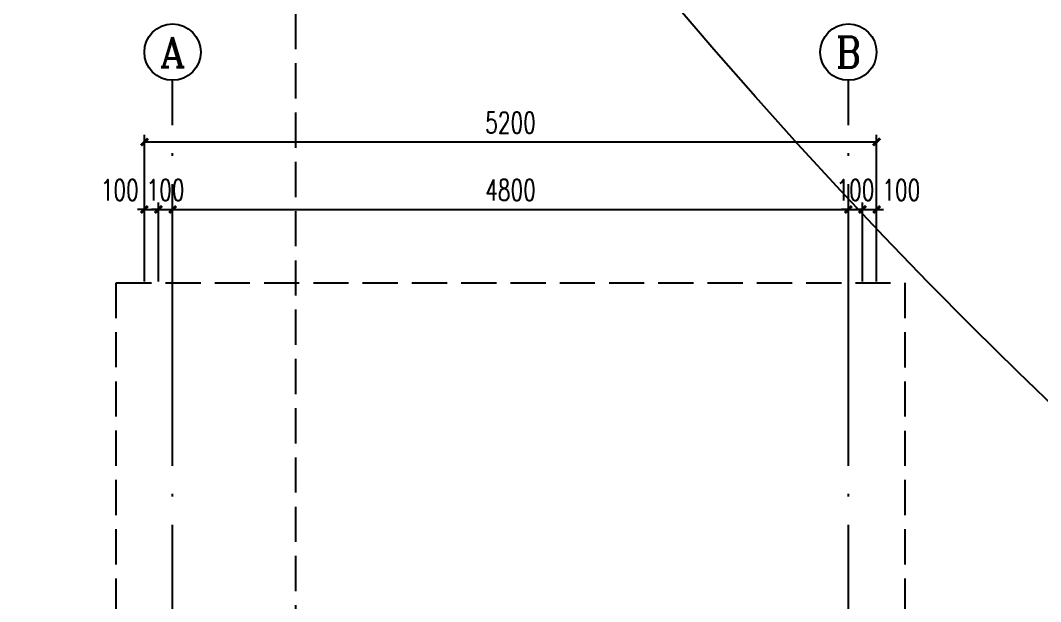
# Model space of a CAD drawing. Extents: x -821772 to -21949, y 506164 to 1049594.
# Drawn here: x -113535 to -106289, y 721056 to 725185 of the extents above; entities that cross this region are included whole.
import ezdxf
from ezdxf.enums import TextEntityAlignment as Align
from ezdxf.xclip import XClip

# ---------------------------------------------------------------- set-up
doc = ezdxf.new("R2010")
doc.units = 0
doc.header["$LTSCALE"] = 1000
doc.header["$MEASUREMENT"] = 0
doc.header["$XCLIPFRAME"] = 2
doc.linetypes.add('10平面20250807_t3$0$DASH', pattern=[0.35, 0.25, -0.1])
doc.linetypes.add('10平面20250807_t3$0$DOTE', pattern=[2.42, 2, -0.2, 0.02, -0.2])
doc.layers.get('Defpoints').update_dxf_attribs({"color": 210})
for name, color, linetype in [('10平面20250807_t3$0$A-AXIS-D', 8, 'Continuous'), ('10平面20250807_t3$0$A-AXIS-DOTE', 8, '10平面20250807_t3$0$DOTE'), ('10平面20250807_t3$0$A-AXIS-SYMB', 8, 'Continuous'), ('10平面20250807_t3$0$A-LIN-V', 8, 'Continuous'), ('10平面20250807_t3$0$AS-WALL', 8, 'Continuous'), ('10平面20250807_t3$0$PUB_TEXT', 8, 'Continuous')]:
    doc.layers.add(name, color=color, linetype=linetype)
doc.styles.add('10平面20250807_t3$0$_TCH_AXIS', font='COMPLEX', dxfattribs={"bigfont": 'GBCBIG'})
doc.styles.add('10平面20250807_t3$0$_TCH_DIM_T3', font='SIMPLEX', dxfattribs={"width": 0.705882, "bigfont": 'GBCBIG'})
doc.dimstyles.new('10平面20250807_t3$0$_TCH_ARCH&&50', dxfattribs={"dimtxt": 148.75, "dimasz": 50, "dimexe": 50, "dimexo": 50, "dimgap": 63.125, "dimtad": 1, "dimdec": 0, "dimzin": 0, "dimdsep": 46, "dimtxsty": '10平面20250807_t3$0$_TCH_DIM_T3', "dimblk": '10平面20250807_t3$0$_ArchTick', "dimcen": 0.09, "dimclrt": 7, "dimazin": 2, "dimtfac": 1, "dimtdec": 0, "dimtix": 1, "dimtmove": 2, "dimatfit": 3, "dimfxl": 0, "dimtolj": 1, "dimtzin": 0, "dimarcsym": 0})

# ---------------------------------------------------------------- blocks, each defined once
blk = doc.blocks.new('10平面20250807_t3$0$_ArchTick')
at = {"color": 0, "linetype": 'ByBlock', "const_width": 0.4}
blk.add_lwpolyline([(-0.5, -0.5), (0.5, 0.5)], dxfattribs=at)
blk = doc.blocks.new('*D10097')
at = {"layer": '10平面20250807_t3$0$A-AXIS-D', "color": 0, "lineweight": -2}
for p, q in [((113182.2, -81489.7), (113182.2, -80928.6)), ((113282.2, -81489.7), (113282.2, -80928.6)), ((113182.2, -80978.6), (113132.2, -80978.6)), ((113182.2, -80978.6), (113282.2, -80978.6)), ((113282.2, -80978.6), (113332.2, -80978.6))]:
    blk.add_line(p, q, dxfattribs=at)
at = {"layer": 'Defpoints', "color": 0}
for p in [(113282.2, -80978.6), (113182.2, -81539.7), (113282.2, -81539.7)]:
    blk.add_point(p, dxfattribs=at)
at = {"layer": '10平面20250807_t3$0$A-AXIS-D', "color": 0, "lineweight": -2, "xscale": 50, "yscale": 50, "zscale": 50}
blk.add_blockref('10平面20250807_t3$0$_ArchTick', (113182.2, -80978.6), dxfattribs=at)
at = {"layer": '10平面20250807_t3$0$A-AXIS-D', "color": 0, "lineweight": -2, "xscale": 50, "yscale": 50, "zscale": 50, "rotation": 180}
blk.add_blockref('10平面20250807_t3$0$_ArchTick', (113282.2, -80978.6), dxfattribs=at)
at = {"layer": '10平面20250807_t3$0$A-AXIS-D', "color": 7, "insert": (113457.2, -80841.1), "char_height": 148.75, "attachment_point": 5, "style": '10平面20250807_t3$0$_TCH_DIM_T3'}
blk.add_mtext('\\A1;100', dxfattribs=at)
blk = doc.blocks.new('*D10098')
at = {"layer": '10平面20250807_t3$0$A-AXIS-D', "color": 0, "lineweight": -2}
for p, q in [((113082.2, -81489.7), (113082.2, -80928.6)), ((113182.2, -81489.7), (113182.2, -80928.6)), ((113082.2, -80978.6), (113032.2, -80978.6)), ((113082.2, -80978.6), (113182.2, -80978.6)), ((113182.2, -80978.6), (113232.2, -80978.6))]:
    blk.add_line(p, q, dxfattribs=at)
at = {"layer": 'Defpoints', "color": 0}
for p in [(113182.2, -80978.6), (113082.2, -81539.7), (113182.2, -81539.7)]:
    blk.add_point(p, dxfattribs=at)
at = {"layer": '10平面20250807_t3$0$A-AXIS-D', "color": 0, "lineweight": -2, "xscale": 50, "yscale": 50, "zscale": 50}
blk.add_blockref('10平面20250807_t3$0$_ArchTick', (113082.2, -80978.6), dxfattribs=at)
at = {"layer": '10平面20250807_t3$0$A-AXIS-D', "color": 0, "lineweight": -2, "xscale": 50, "yscale": 50, "zscale": 50, "rotation": 180}
blk.add_blockref('10平面20250807_t3$0$_ArchTick', (113182.2, -80978.6), dxfattribs=at)
at = {"layer": '10平面20250807_t3$0$A-AXIS-D', "color": 7, "insert": (113132.2, -80841.1), "char_height": 148.75, "attachment_point": 5, "style": '10平面20250807_t3$0$_TCH_DIM_T3'}
blk.add_mtext('\\A1;100', dxfattribs=at)
blk = doc.blocks.new('*D10099')
at = {"layer": '10平面20250807_t3$0$A-AXIS-D', "color": 0, "lineweight": -2}
for p, q in [((108282.2, -81489.7), (108282.2, -80928.6)), ((113082.2, -81489.7), (113082.2, -80928.6)), ((108282.2, -80978.6), (113082.2, -80978.6))]:
    blk.add_line(p, q, dxfattribs=at)
at = {"layer": 'Defpoints', "color": 0}
for p in [(113082.2, -80978.6), (108282.2, -81539.7), (113082.2, -81539.7)]:
    blk.add_point(p, dxfattribs=at)
at = {"layer": '10平面20250807_t3$0$A-AXIS-D', "color": 0, "lineweight": -2, "xscale": 50, "yscale": 50, "zscale": 50, "rotation": 180}
blk.add_blockref('10平面20250807_t3$0$_ArchTick', (108282.2, -80978.6), dxfattribs=at)
at = {"layer": '10平面20250807_t3$0$A-AXIS-D', "color": 0, "lineweight": -2, "xscale": 50, "yscale": 50, "zscale": 50}
blk.add_blockref('10平面20250807_t3$0$_ArchTick', (113082.2, -80978.6), dxfattribs=at)
at = {"layer": '10平面20250807_t3$0$A-AXIS-D', "color": 7, "insert": (110682.2, -80841.1), "char_height": 148.75, "attachment_point": 5, "style": '10平面20250807_t3$0$_TCH_DIM_T3'}
blk.add_mtext('\\A1;4800', dxfattribs=at)
blk = doc.blocks.new('*D10100')
at = {"layer": '10平面20250807_t3$0$A-AXIS-D', "color": 0, "lineweight": -2}
for p, q in [((108182.2, -81489.7), (108182.2, -80928.6)), ((108282.2, -81489.7), (108282.2, -80928.6)), ((108182.2, -80978.6), (108132.2, -80978.6)), ((108182.2, -80978.6), (108282.2, -80978.6)), ((108282.2, -80978.6), (108332.2, -80978.6))]:
    blk.add_line(p, q, dxfattribs=at)
at = {"layer": 'Defpoints', "color": 0}
for p in [(108282.2, -80978.6), (108182.2, -81539.7), (108282.2, -81539.7)]:
    blk.add_point(p, dxfattribs=at)
at = {"layer": '10平面20250807_t3$0$A-AXIS-D', "color": 0, "lineweight": -2, "xscale": 50, "yscale": 50, "zscale": 50}
blk.add_blockref('10平面20250807_t3$0$_ArchTick', (108182.2, -80978.6), dxfattribs=at)
at = {"layer": '10平面20250807_t3$0$A-AXIS-D', "color": 0, "lineweight": -2, "xscale": 50, "yscale": 50, "zscale": 50, "rotation": 180}
blk.add_blockref('10平面20250807_t3$0$_ArchTick', (108282.2, -80978.6), dxfattribs=at)
at = {"layer": '10平面20250807_t3$0$A-AXIS-D', "color": 7, "insert": (108232.2, -80841.1), "char_height": 148.75, "attachment_point": 5, "style": '10平面20250807_t3$0$_TCH_DIM_T3'}
blk.add_mtext('\\A1;100', dxfattribs=at)
blk = doc.blocks.new('*D10101')
at = {"layer": '10平面20250807_t3$0$A-AXIS-D', "color": 0, "lineweight": -2}
for p, q in [((108082.5, -81489.7), (108082.5, -80928.6)), ((108182.2, -81489.7), (108182.2, -80928.6)), ((108082.5, -80978.6), (108032.5, -80978.6)), ((108082.5, -80978.6), (108182.2, -80978.6)), ((108182.2, -80978.6), (108232.2, -80978.6))]:
    blk.add_line(p, q, dxfattribs=at)
at = {"layer": 'Defpoints', "color": 0}
for p in [(108182.2, -80978.6), (108082.5, -81539.7), (108182.2, -81539.7)]:
    blk.add_point(p, dxfattribs=at)
at = {"layer": '10平面20250807_t3$0$A-AXIS-D', "color": 0, "lineweight": -2, "xscale": 50, "yscale": 50, "zscale": 50}
blk.add_blockref('10平面20250807_t3$0$_ArchTick', (108082.5, -80978.6), dxfattribs=at)
at = {"layer": '10平面20250807_t3$0$A-AXIS-D', "color": 0, "lineweight": -2, "xscale": 50, "yscale": 50, "zscale": 50, "rotation": 180}
blk.add_blockref('10平面20250807_t3$0$_ArchTick', (108182.2, -80978.6), dxfattribs=at)
at = {"layer": '10平面20250807_t3$0$A-AXIS-D', "color": 7, "insert": (107907.5, -80841.1), "char_height": 148.75, "attachment_point": 5, "style": '10平面20250807_t3$0$_TCH_DIM_T3'}
blk.add_mtext('\\A1;100', dxfattribs=at)
blk = doc.blocks.new('*D10102')
at = {"layer": '10平面20250807_t3$0$A-AXIS-D', "color": 0, "lineweight": -2}
for p, q in [((108082.5, -81489.7), (108082.5, -80448.6)), ((113282.2, -81489.7), (113282.2, -80448.6)), ((108082.5, -80498.6), (113282.2, -80498.6))]:
    blk.add_line(p, q, dxfattribs=at)
at = {"layer": 'Defpoints', "color": 0}
for p in [(113282.2, -80498.6), (108082.5, -81539.7), (113282.2, -81539.7)]:
    blk.add_point(p, dxfattribs=at)
at = {"layer": '10平面20250807_t3$0$A-AXIS-D', "color": 0, "lineweight": -2, "xscale": 50, "yscale": 50, "zscale": 50, "rotation": 180}
blk.add_blockref('10平面20250807_t3$0$_ArchTick', (108082.5, -80498.6), dxfattribs=at)
at = {"layer": '10平面20250807_t3$0$A-AXIS-D', "color": 0, "lineweight": -2, "xscale": 50, "yscale": 50, "zscale": 50}
blk.add_blockref('10平面20250807_t3$0$_ArchTick', (113282.2, -80498.6), dxfattribs=at)
at = {"layer": '10平面20250807_t3$0$A-AXIS-D', "color": 7, "insert": (110682.4, -80361.1), "char_height": 148.75, "attachment_point": 5, "style": '10平面20250807_t3$0$_TCH_DIM_T3'}
blk.add_mtext('\\A1;5200', dxfattribs=at)
blk = doc.blocks.new('10平面20250807_t3$0$42342343')
at = {"layer": '10平面20250807_t3$0$A-AXIS-SYMB', "linetype": '10平面20250807_t3$0$DASH'}
blk.add_line((-111580, 623480), (-111580, 605820), dxfattribs=at)
at = {"layer": '10平面20250807_t3$0$AS-WALL', "linetype": '10平面20250807_t3$0$DASH'}
blk.add_lwpolyline([(-112854.2, 607320.3), (-112854.2, 621570), (-107254.2, 621570), (-107254.2, 607320.3)], close=True, dxfattribs=at)
blk = doc.blocks.new('10平面20250807_t3$0$dote')
at = {"layer": '10平面20250807_t3$0$A-AXIS-D'}
for centre in [(108282.2, -79860.8), (113082.2, -79860.8)]:
    blk.add_circle(centre, 200, dxfattribs=at)
at = {"layer": '10平面20250807_t3$0$A-AXIS-DOTE'}
for p, q in [((108282.2, -97318.5), (108282.2, -80060.8)), ((113082.2, -97318.5), (113082.2, -80060.8))]:
    blk.add_line(p, q, dxfattribs=at)
at = {"layer": '10平面20250807_t3$0$PUB_TEXT', "style": '10平面20250807_t3$0$_TCH_AXIS'}
for s, height, p, p2 in [('A', 212.6, (108191.1, -79967.1), (108373.3, -79967.1)), ('B', 217.6, (112994.1, -79969.6), (113170.3, -79969.6))]:
    blk.add_text(s, height=height, dxfattribs=at).set_placement(p, p2, align=Align.FIT)
at = {"layer": '10平面20250807_t3$0$A-AXIS-D'}
for p1, p2, distance, picture, middle in [((108082.5, -81539.7), (113282.2, -81539.7), 1041.1, '*D10102', (110682.4, -80361.1)), ((108182.2, -81539.7), (108282.2, -81539.7), 561.1, '*D10100', (108232.2, -80841.1)), ((108282.2, -81539.7), (113082.2, -81539.7), 561.1, '*D10099', (110682.2, -80841.1)), ((113082.2, -81539.7), (113182.2, -81539.7), 561.1, '*D10098', (113132.2, -80841.1))]:
    dim = blk.add_aligned_dim(p1=p1, p2=p2, distance=distance, dimstyle='10平面20250807_t3$0$_TCH_ARCH&&50', dxfattribs=at)
    dim.commit()
    dim.dimension.update_dxf_attribs({"geometry": picture, "text_midpoint": middle})
for base, p1, p2, picture, middle in [((108182.2, -80978.6), (108082.5, -81539.7), (108182.2, -81539.7), '*D10101', (107907.5, -80841.1)), ((113282.2, -80978.6), (113182.2, -81539.7), (113282.2, -81539.7), '*D10097', (113457.2, -80841.1))]:
    dim = blk.add_linear_dim(base=base, p1=p1, p2=p2, angle=0, dimstyle='10平面20250807_t3$0$_TCH_ARCH&&50', dxfattribs=at)
    dim.commit()
    dim.dimension.update_dxf_attribs({"geometry": picture, "text_midpoint": middle, "dimtype": 129})
blk = doc.blocks.new('10平面20250807_t3')
at = {"layer": '10平面20250807_t3$0$A-LIN-V'}
blk.add_blockref('10平面20250807_t3$0$42342343', (0, 101750), dxfattribs=at)
at = {"layer": '10平面20250807_t3$0$AS-WALL'}
blk.add_blockref('10平面20250807_t3$0$dote', (-220736.4, 804820), dxfattribs=at)

msp = doc.modelspace()

# ---------------------------------------------------------------- block references
at = {"ltscale": 100}
ref = msp.add_blockref('10平面20250807_t3', (0, 0), dxfattribs=at)
XClip(ref).set_block_clipping_path([(-386212.6353242097, 506163.79756496), (-21948.7593967821, 884998.2285294847)])

# ---------------------------------------------------------------- next in the draw order: linework, layer by layer
msp.add_circle((-80254.2, 749520), 37500, dxfattribs=at)

doc.saveas('drawing.dxf')
